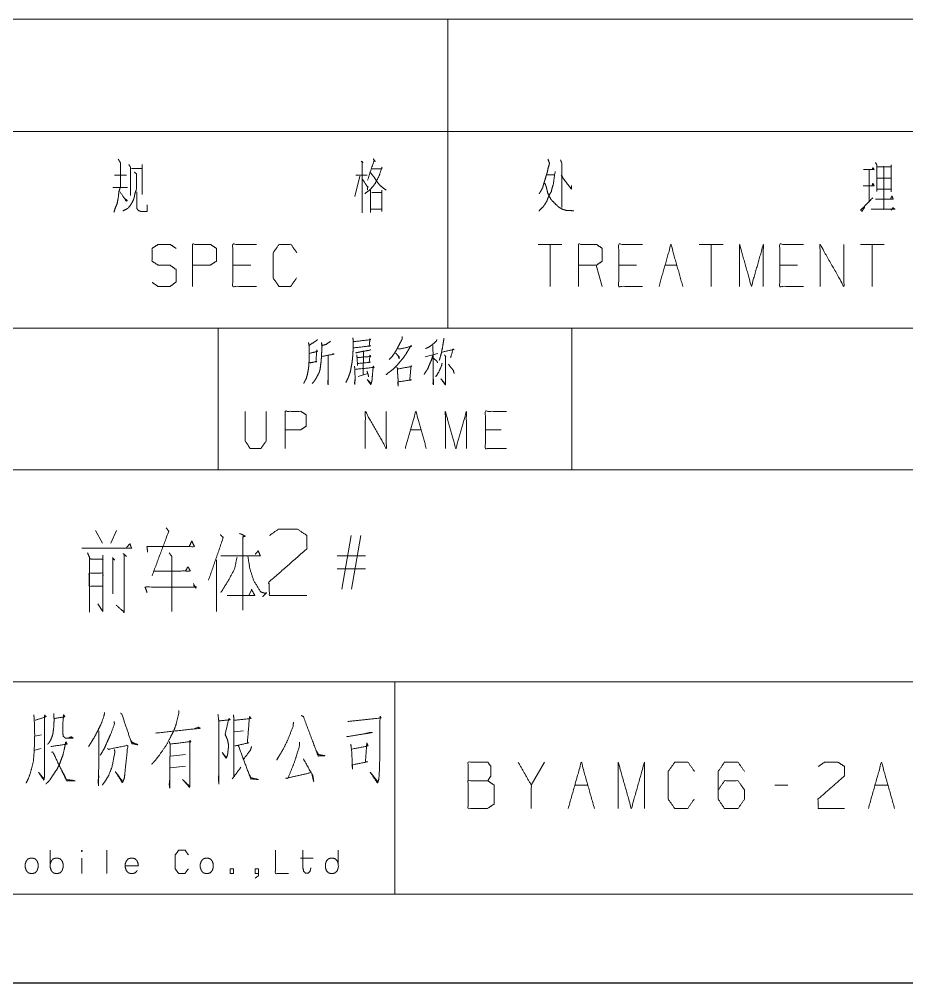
# Model space of a CAD drawing. Header units: millimetres. Extents: x 2210 to 79821, y -19430 to 2344.
# Drawn here: x 8349.3 to 8399.4, y 1492.8 to 1547.3 of the extents above; entities that cross this region are included whole.
import ezdxf

# ---------------------------------------------------------------- set-up
doc = ezdxf.new("R2010")
doc.units = ezdxf.units.MM
doc.layers.add('101', color=7, linetype='Continuous', true_color=0xffffff)

msp = doc.modelspace()

# ---------------------------------------------------------------- linework, layer by layer
msp.add_line((2209.782, 1492.822), (13049.157, 1492.822))
at = {"layer": '101', "color": 72, "linetype": 'Continuous', "lineweight": 18}
for p, q in [((8348.501, 1547.284), (8373.501, 1547.284)), ((8373.501, 1547.284), (8373.501, 1540.934)), ((8373.501, 1547.284), (8403.501, 1547.284)), ((8348.501, 1540.934), (8373.501, 1540.934)), ((8373.501, 1540.934), (8373.501, 1529.822)), ((8373.501, 1540.934), (8403.501, 1540.934)), ((8355.603, 1538.847), (8356.204, 1538.847)), ((8356.204, 1539.072), (8356.204, 1537.372)), ((8397.314, 1538.772), (8397.314, 1536.947)), ((8354.648, 1538.472), (8355.32, 1538.472)), ((8368.519, 1538.422), (8368.236, 1537.272)), ((8379.102, 1538.497), (8379.526, 1538.497)), ((8397.756, 1538.297), (8398.533, 1538.297)), ((8354.56, 1537.772), (8355.373, 1537.772)), ((8379.95, 1534.559), (8378.607, 1534.559)), ((8379.279, 1534.559), (8379.279, 1532.184)), ((8389.056, 1534.559), (8387.713, 1534.559)), ((8388.385, 1534.559), (8388.385, 1532.184)), ((8398.162, 1534.559), (8396.819, 1534.559)), ((8397.49, 1534.559), (8397.49, 1532.184)), ((8362.348, 1533.384), (8361.34, 1533.384)), ((8382.227, 1532.184), (8381.891, 1533.384)), ((8384.167, 1533.384), (8383.16, 1533.384)), ((8385.772, 1533.384), (8386.444, 1533.384)), ((8393.273, 1533.384), (8392.266, 1533.384)), ((8348.501, 1529.822), (8373.501, 1529.822)), ((8373.501, 1529.822), (8403.501, 1529.822)), ((8368.721, 1528.488), (8368.705, 1527.185)), ((8372.216, 1528.201), (8372.934, 1528.4)), ((8368.424, 1527.097), (8368.97, 1527.252)), ((8371.388, 1524.083), (8371.981, 1524.083)), ((8376.507, 1524.083), (8375.617, 1524.083)), ((8353.572, 1518.379), (8353.962, 1517.671)), ((8354.769, 1518.379), (8354.435, 1517.671)), ((8367.495, 1515.072), (8368.024, 1518.104)), ((8368.58, 1518.104), (8368.052, 1515.072)), ((8368.831, 1516.962), (8367.244, 1516.962)), ((8360.408, 1516.726), (8360.408, 1513.812)), ((8368.831, 1516.214), (8367.244, 1516.214)), ((8359.245, 1515.112), (8359.106, 1515.387)), ((8362.385, 1515.033), (8362.245, 1514.718)), ((8353.712, 1514.245), (8353.99, 1513.812)), ((8359.354, 1507.276), (8359.159, 1507.172)), ((8361.938, 1507.069), (8361.426, 1507)), ((8350.526, 1506.827), (8350.136, 1506.758)), ((8350.501, 1506.068), (8350.136, 1505.965)), ((8358.671, 1505.723), (8357.817, 1505.62)), ((8357.817, 1504.964), (8358.671, 1505.068)), ((8378.955, 1505.291), (8378.213, 1503.994)), ((8380.671, 1503.994), (8381.413, 1503.994)), ((8392.728, 1503.994), (8391.986, 1503.994)), ((8397.643, 1503.994), (8398.385, 1503.994)), ((8351.013, 1499.341), (8351.013, 1500.307)), ((8354.213, 1500.321), (8354.213, 1498.996)), ((8352.798, 1499.865), (8352.798, 1498.996)), ((8365.157, 1499.865), (8365.888, 1499.865))]:
    msp.add_line(p, q, dxfattribs=at)
at = {"layer": '101', "color": 133, "linetype": 'Continuous', "lineweight": 18}
for p, q in [((8270.501, 1529.822), (8450.501, 1529.822)), ((8360.501, 1529.822), (8360.501, 1521.822)), ((8380.501, 1529.822), (8380.501, 1521.822)), ((8270.501, 1521.822), (8450.501, 1521.822)), ((8320.501, 1509.822), (8429.501, 1509.822)), ((8370.501, 1509.822), (8370.501, 1497.822)), ((8060.501, 1497.822), (8450.501, 1497.822)), ((8270.501, 1497.822), (8450.501, 1497.822)), ((8035.501, 1492.822), (8455.501, 1492.822))]:
    msp.add_line(p, q, dxfattribs=at)
at = {"layer": '101', "color": 72, "linetype": 'Continuous', "lineweight": 18}
for points, knots in [([(8354.86, 1539.372), (8354.984, 1539.172), (8354.984, 1537.822), (8354.896, 1537.522), (8354.86, 1537.197), (8354.79, 1536.847), (8354.701, 1536.647), (8354.613, 1536.372)], [0, 0, 0.076125, 0.513098, 0.614331, 0.720148, 0.835726, 0.906504, 1, 1]), ([(8368.59, 1539.272), (8368.696, 1539.172), (8368.643, 1539.247), (8368.643, 1536.347), (8368.643, 1538.472), (8368.289, 1538.472), (8368.943, 1538.472)], [0, 0, 0.023247, 0.037896, 0.500409, 0.839319, 0.895699, 1, 1]), ([(8369.279, 1539.397), (8369.385, 1539.247), (8369.315, 1539.272), (8368.961, 1538.197)], [0, 0, 0.132126, 0.186059, 1, 1]), ([(8379.155, 1539.372), (8379.243, 1539.147), (8379.155, 1538.822), (8379.12, 1538.647), (8379.049, 1538.422), (8378.978, 1538.172), (8378.908, 1537.947), (8378.854, 1537.747), (8378.766, 1537.597), (8378.66, 1537.422)], [0, 0, 0.116541, 0.278918, 0.364993, 0.478696, 0.603951, 0.71766, 0.817412, 0.901346, 1, 1]), ([(8379.862, 1539.347), (8379.933, 1539.172), (8379.933, 1536.647)], [0, 0, 0.06955, 1, 1]), ([(8397.667, 1539.197), (8397.756, 1539.047), (8397.756, 1537.547), (8397.756, 1537.672), (8398.569, 1537.672), (8398.569, 1537.547), (8398.569, 1539.047), (8398.569, 1538.947), (8397.756, 1538.947), (8398.144, 1538.947), (8398.144, 1536.547), (8397.437, 1536.547), (8398.781, 1536.547), (8398.692, 1536.597), (8398.675, 1536.647), (8398.569, 1536.497)], [0, 0, 0.016856, 0.162098, 0.174201, 0.252928, 0.265031, 0.410272, 0.419955, 0.498682, 0.536334, 0.76872, 0.837175, 0.967244, 0.977077, 0.982211, 1, 1]), ([(8355.762, 1538.647), (8355.886, 1538.547), (8355.886, 1537.672), (8355.797, 1537.422), (8355.762, 1537.197), (8355.691, 1537.022), (8355.55, 1536.772), (8355.408, 1536.597), (8355.125, 1536.447)], [0, 0, 0.062435, 0.405831, 0.509895, 0.599279, 0.673351, 0.786072, 0.874364, 1, 1]), ([(8355.461, 1539.072), (8355.55, 1538.922), (8355.55, 1537.322)], [0, 0, 0.098129, 1, 1]), ([(8369.209, 1538.822), (8369.756, 1538.822), (8369.774, 1538.922), (8369.615, 1538.447), (8369.385, 1537.997), (8369.12, 1537.672), (8368.802, 1537.422)], [0, 0, 0.220966, 0.26192, 0.463932, 0.667691, 0.836831, 1, 1]), ([(8369.138, 1538.597), (8369.315, 1538.372), (8369.509, 1538.072), (8369.686, 1537.872), (8370.004, 1537.622)], [0, 0, 0.21756, 0.48939, 0.692342, 1, 1]), ([(8379.561, 1538.672), (8379.455, 1537.947), (8379.385, 1537.722), (8379.349, 1537.547), (8379.243, 1537.372), (8379.155, 1537.172), (8379.102, 1537.022), (8378.978, 1536.822), (8378.872, 1536.672), (8378.642, 1536.447)], [0, 0, 0.296653, 0.392139, 0.46442, 0.547269, 0.635793, 0.700209, 0.795421, 0.869798, 1, 1]), ([(8396.996, 1538.797), (8397.597, 1538.797), (8397.526, 1538.897), (8397.49, 1538.772)], [0, 0, 0.704243, 0.847777, 1, 1]), ([(8368.678, 1538.247), (8368.979, 1537.772), (8368.979, 1537.847), (8368.943, 1537.647)], [0, 0, 0.668993, 0.75826, 1, 1]), ([(8378.978, 1538.022), (8379.049, 1537.847), (8379.102, 1537.647), (8379.137, 1537.472), (8379.314, 1537.122), (8379.402, 1537.022), (8379.65, 1536.772), (8379.791, 1536.647), (8379.968, 1536.547), (8380.215, 1536.472), (8380.445, 1536.472), (8380.622, 1536.447)], [0, 0, 0.075192, 0.15762, 0.228747, 0.384949, 0.438119, 0.578251, 0.653441, 0.734337, 0.837345, 0.928883, 1, 1]), ([(8379.897, 1538.472), (8380.481, 1537.672), (8380.481, 1537.897)], [0, 0, 0.814824, 1, 1]), ([(8396.978, 1537.872), (8397.597, 1537.872), (8397.526, 1538.022), (8397.49, 1537.897)], [0, 0, 0.676561, 0.857934, 1, 1]), ([(8354.966, 1537.522), (8355.32, 1536.997), (8355.373, 1537.047), (8355.232, 1537.147)], [0, 0, 0.720064, 0.802978, 1, 1]), ([(8355.903, 1537.522), (8355.903, 1536.597), (8355.992, 1536.472), (8356.133, 1536.422), (8356.486, 1536.422), (8356.486, 1536.797)], [0, 0, 0.472764, 0.551003, 0.627661, 0.808338, 1, 1]), ([(8369.12, 1537.622), (8369.12, 1536.372), (8369.12, 1536.547), (8369.756, 1536.547), (8369.756, 1536.422), (8369.756, 1537.622), (8369.756, 1537.497), (8369.191, 1537.497)], [0, 0, 0.306605, 0.34953, 0.505604, 0.536265, 0.830605, 0.861265, 1, 1]), ([(8397.066, 1536.672), (8396.907, 1536.422), (8396.837, 1536.497), (8397.526, 1537.197)], [0, 0, 0.214427, 0.289033, 1, 1]), ([(8397.667, 1537.122), (8398.675, 1537.122), (8398.604, 1537.297), (8398.533, 1537.147)], [0, 0, 0.739673, 0.878255, 1, 1]), ([(8356.77, 1532.409), (8357.105, 1532.184), (8357.795, 1532.184), (8358.131, 1532.434), (8358.131, 1533.134), (8357.795, 1533.384), (8357.123, 1533.384), (8356.77, 1533.609), (8356.77, 1534.334), (8357.123, 1534.559), (8357.795, 1534.559), (8358.131, 1534.334)], [0, 0, 0.068037, 0.184055, 0.25452, 0.372335, 0.4428, 0.555844, 0.626371, 0.748393, 0.81892, 0.931964, 1, 1]), ([(8359.064, 1532.184), (8359.064, 1534.559), (8360.071, 1534.559), (8360.407, 1534.334), (8360.407, 1533.609), (8360.054, 1533.384), (8359.064, 1533.384)], [0, 0, 0.401147, 0.571311, 0.639588, 0.762044, 0.832821, 1, 1]), ([(8362.684, 1532.184), (8361.34, 1532.184), (8361.34, 1534.559), (8362.684, 1534.559)], [0, 0, 0.26539, 0.73461, 1, 1]), ([(8364.942, 1532.659), (8364.607, 1532.184), (8363.953, 1532.184), (8363.617, 1532.659), (8363.617, 1534.084), (8363.953, 1534.559), (8364.624, 1534.559), (8364.96, 1534.084)], [0, 0, 0.114568, 0.243366, 0.357936, 0.638584, 0.753154, 0.885433, 1, 1]), ([(8380.884, 1532.184), (8380.884, 1534.559), (8381.891, 1534.559), (8382.227, 1534.334), (8382.227, 1533.609), (8381.891, 1533.384), (8380.884, 1533.384)], [0, 0, 0.400951, 0.571036, 0.639278, 0.761673, 0.829915, 1, 1]), ([(8384.503, 1532.184), (8383.16, 1532.184), (8383.16, 1534.559), (8384.503, 1534.559)], [0, 0, 0.26539, 0.73461, 1, 1]), ([(8385.436, 1532.184), (8386.108, 1534.559), (8386.78, 1532.184)], [0, 0, 0.499999, 1, 1]), ([(8389.989, 1532.184), (8389.989, 1534.559), (8390.661, 1532.184), (8391.333, 1534.559), (8391.333, 1532.184)], [0, 0, 0.245192, 0.500001, 0.754808, 1, 1]), ([(8393.609, 1532.184), (8392.266, 1532.184), (8392.266, 1534.559), (8393.609, 1534.559)], [0, 0, 0.26539, 0.73461, 1, 1]), ([(8394.542, 1532.184), (8394.542, 1534.559), (8395.886, 1532.184), (8395.886, 1534.559)], [0, 0, 0.317574, 0.682426, 1, 1]), ([(8370.921, 1529.349), (8370.906, 1529.195), (8370.718, 1528.841), (8370.609, 1528.621), (8370.484, 1528.422), (8370.328, 1528.201), (8370.172, 1528.047)], [0, 0, 0.101774, 0.363754, 0.525154, 0.678922, 0.85608, 1, 1]), ([(8366.13, 1529.173), (8366.067, 1529.128), (8365.646, 1528.841), (8365.615, 1529.018), (8365.662, 1528.841), (8365.662, 1528.267), (8365.646, 1527.914), (8365.63, 1527.671), (8365.599, 1527.428), (8365.552, 1527.207), (8365.49, 1526.987), (8365.412, 1526.832), (8365.349, 1526.7)], [0, 0, 0.024363, 0.186803, 0.243942, 0.302154, 0.485024, 0.597668, 0.675195, 0.753199, 0.825098, 0.89819, 0.953346, 1, 1]), ([(8366.864, 1529.084), (8366.614, 1528.908), (8366.38, 1528.841), (8366.348, 1529.018), (8366.38, 1528.753), (8366.364, 1528.488), (8366.348, 1528.201), (8366.333, 1527.958), (8366.302, 1527.737), (8366.27, 1527.495), (8366.224, 1527.318), (8366.146, 1527.185), (8366.067, 1527.031), (8365.989, 1526.898), (8365.911, 1526.788), (8365.833, 1526.7)], [0, 0, 0.096319, 0.172937, 0.229415, 0.313416, 0.396985, 0.487495, 0.564125, 0.634336, 0.711437, 0.768975, 0.817388, 0.871906, 0.920319, 0.962889, 1, 1]), ([(8368.127, 1529.283), (8368.143, 1529.084), (8368.143, 1528.731), (8368.127, 1528.4), (8368.112, 1528.179), (8368.081, 1527.892), (8368.034, 1527.649), (8367.987, 1527.384), (8367.925, 1527.185), (8367.847, 1526.987), (8367.722, 1526.744)], [0, 0, 0.076503, 0.212087, 0.33934, 0.424292, 0.535105, 0.630037, 0.733301, 0.813245, 0.895183, 1, 1]), ([(8368.174, 1529.062), (8369.142, 1529.173), (8369.095, 1529.217), (8369.049, 1528.819), (8369.127, 1528.819), (8368.159, 1528.709)], [0, 0, 0.39108, 0.416924, 0.577585, 0.60892, 1, 1]), ([(8370.703, 1528.665), (8370.749, 1528.643), (8371.452, 1528.797), (8371.405, 1528.841), (8371.28, 1528.621), (8371.14, 1528.378), (8370.999, 1528.179), (8370.843, 1527.98), (8370.671, 1527.782), (8370.484, 1527.583), (8370.281, 1527.406), (8370.125, 1527.296), (8370, 1527.185)], [0, 0, 0.017093, 0.254607, 0.275864, 0.359629, 0.452278, 0.53264, 0.616084, 0.70281, 0.792986, 0.881828, 0.944963, 1, 1]), ([(8372.872, 1529.173), (8372.841, 1529.084), (8372.638, 1528.908), (8372.419, 1528.753), (8372.232, 1528.665)], [0, 0, 0.111856, 0.433088, 0.752703, 1, 1]), ([(8372.653, 1528.841), (8372.669, 1527.097), (8372.685, 1526.611), (8372.653, 1526.7), (8372.669, 1526.898)], [0, 0, 0.691283, 0.883884, 0.921006, 1, 1]), ([(8373.278, 1529.261), (8373.262, 1529.151), (8373.184, 1528.687), (8373.122, 1528.378), (8373.012, 1528.002)], [0, 0, 0.086565, 0.451629, 0.696477, 1, 1]), ([(8365.693, 1527.848), (8365.724, 1527.87), (8366.083, 1527.936), (8366.036, 1527.914), (8366.083, 1528.599), (8366.114, 1528.51), (8365.677, 1528.4)], [0, 0, 0.022681, 0.239273, 0.269981, 0.676983, 0.732557, 1, 1]), ([(8366.364, 1528.223), (8367.067, 1528.356), (8367.02, 1528.378), (8366.942, 1528.334)], [0, 0, 0.834819, 0.895271, 1, 1]), ([(8366.723, 1528.267), (8366.723, 1526.633), (8366.707, 1526.744), (8366.723, 1526.92)], [0, 0, 0.849783, 0.907772, 1, 1]), ([(8369.127, 1528.621), (8369.08, 1528.576), (8368.689, 1528.51), (8368.471, 1528.466), (8368.268, 1528.422)], [0, 0, 0.07226, 0.516589, 0.766867, 1, 1]), ([(8368.346, 1528.311), (8368.362, 1528.157), (8368.393, 1527.715), (8368.377, 1527.826), (8369.111, 1527.892), (8369.049, 1527.892), (8369.095, 1528.289), (8369.127, 1528.223), (8368.362, 1528.157)], [0, 0, 0.056492, 0.217482, 0.258029, 0.525926, 0.548635, 0.694164, 0.720796, 1, 1]), ([(8370.531, 1528.422), (8370.562, 1528.4), (8370.734, 1528.201), (8370.749, 1528.091), (8370.687, 1528.245)], [0, 0, 0.066028, 0.519581, 0.712132, 1, 1]), ([(8372.653, 1528.289), (8372.56, 1528.002), (8372.45, 1527.759), (8372.357, 1527.517), (8372.263, 1527.384), (8372.154, 1527.207)], [0, 0, 0.251918, 0.474135, 0.691326, 0.826694, 1, 1]), ([(8373.309, 1528.311), (8373.387, 1528.201), (8373.356, 1528.223), (8373.371, 1527.053), (8373.371, 1526.766), (8373.356, 1526.611), (8373.106, 1526.965), (8373.356, 1526.655)], [0, 0, 0.051678, 0.066298, 0.513635, 0.623349, 0.682727, 0.848098, 1, 1]), ([(8373.153, 1528.466), (8373.855, 1528.621), (8373.793, 1528.643), (8373.652, 1528.157)], [0, 0, 0.557066, 0.608364, 1, 1]), ([(8370.609, 1527.627), (8370.64, 1527.561), (8370.671, 1527.009), (8370.687, 1526.943), (8370.687, 1526.545), (8370.671, 1526.722), (8370.671, 1526.788), (8371.436, 1526.898), (8371.343, 1526.898), (8371.421, 1527.715), (8371.452, 1527.671), (8371.405, 1527.649), (8370.656, 1527.517)], [0, 0, 0.018828, 0.160986, 0.178485, 0.280676, 0.326272, 0.343303, 0.542024, 0.566111, 0.777126, 0.791033, 0.804348, 1, 1]), ([(8372.669, 1528.135), (8372.872, 1527.958), (8372.919, 1527.87)], [0, 0, 0.729109, 1, 1]), ([(8373.169, 1527.848), (8373.153, 1527.737), (8372.981, 1527.34), (8372.81, 1527.075)], [0, 0, 0.129619, 0.632946, 1, 1]), ([(8373.528, 1527.782), (8373.809, 1527.428), (8373.855, 1527.252)], [0, 0, 0.711821, 1, 1]), ([(8368.221, 1527.671), (8368.237, 1527.472), (8368.252, 1526.965), (8368.237, 1526.633), (8368.221, 1526.722), (8368.252, 1526.943)], [0, 0, 0.147471, 0.523364, 0.768667, 0.835021, 1, 1]), ([(8368.252, 1527.495), (8369.314, 1527.605), (8369.283, 1527.671), (8369.267, 1527.561), (8369.22, 1527.053), (8369.205, 1526.854), (8369.142, 1526.633), (8368.939, 1526.92), (8369.158, 1526.7)], [0, 0, 0.374083, 0.399749, 0.43883, 0.61759, 0.687458, 0.767887, 0.891105, 1, 1]), ([(8368.924, 1527.384), (8368.986, 1527.207), (8369.017, 1527.075)], [0, 0, 0.579215, 1, 1]), ([(8362.04, 1525.121), (8362.04, 1523.443), (8362.321, 1523.023), (8362.914, 1523.023), (8363.226, 1523.443), (8363.226, 1525.121)], [0, 0, 0.337151, 0.438599, 0.557782, 0.662849, 1, 1]), ([(8364.303, 1523.023), (8364.303, 1525.121), (8365.192, 1525.121), (8365.489, 1524.922), (8365.489, 1524.282), (8365.177, 1524.083), (8364.303, 1524.083)], [0, 0, 0.401145, 0.571312, 0.639588, 0.762043, 0.832818, 1, 1]), ([(8368.829, 1523.023), (8368.829, 1525.121), (8370.015, 1523.023), (8370.015, 1525.121)], [0, 0, 0.317574, 0.682426, 1, 1]), ([(8373.354, 1523.023), (8373.354, 1525.121), (8373.948, 1523.023), (8374.541, 1525.121), (8374.541, 1523.023)], [0, 0, 0.245192, 0.5, 0.754808, 1, 1]), ([(8376.804, 1523.023), (8375.617, 1523.023), (8375.617, 1525.121), (8376.804, 1525.121)], [0, 0, 0.265389, 0.734611, 1, 1]), ([(8357.575, 1518.537), (8357.714, 1518.34), (8356.768, 1515.82)], [0, 0, 0.082206, 1, 1]), ([(8363.409, 1518.104), (8363.91, 1518.458), (8364.995, 1518.458), (8365.524, 1518.104), (8365.524, 1517.356), (8363.381, 1515.466), (8363.409, 1514.718), (8365.524, 1514.718)], [0, 0, 0.069691, 0.192977, 0.265273, 0.350227, 0.674741, 0.759753, 1, 1]), ([(8360.631, 1518.143), (8360.798, 1517.986), (8359.963, 1515.584)], [0, 0, 0.082802, 1, 1]), ([(8361.717, 1518.222), (8362.051, 1518.064), (8361.911, 1518.025), (8361.911, 1513.891)], [0, 0, 0.079453, 0.110572, 1, 1]), ([(8352.793, 1517.395), (8355.604, 1517.395), (8355.521, 1517.631), (8355.326, 1517.434)], [0, 0, 0.842004, 0.917045, 1, 1]), ([(8356.517, 1517.159), (8356.489, 1517.474), (8359.161, 1517.474), (8359.022, 1517.789), (8358.883, 1517.513)], [0, 0, 0.086832, 0.820652, 0.915214, 1, 1]), ([(8353.127, 1517.119), (8353.238, 1516.844), (8353.238, 1513.773), (8353.238, 1516.765), (8353.99, 1516.765), (8353.99, 1516.962), (8353.99, 1513.812), (8353.99, 1515.978), (8353.211, 1515.978), (8353.211, 1515.23), (8353.962, 1515.23)], [0, 0, 0.019945, 0.226009, 0.426789, 0.47722, 0.490429, 0.701777, 0.847078, 0.899376, 0.949571, 1, 1]), ([(8354.519, 1516.844), (8354.658, 1516.726), (8354.547, 1516.765), (8354.547, 1514.797)], [0, 0, 0.080444, 0.132485, 1, 1]), ([(8355.131, 1517.08), (8355.326, 1516.923), (8355.187, 1517.041), (8355.187, 1513.773), (8354.741, 1514.167)], [0, 0, 0.058327, 0.100825, 0.861608, 1, 1]), ([(8357.742, 1517.119), (8357.881, 1516.923), (8357.881, 1513.812)], [0, 0, 0.071936, 1, 1]), ([(8360.659, 1516.962), (8362.886, 1516.962), (8362.774, 1517.238), (8362.607, 1517.041)], [0, 0, 0.800377, 0.90721, 1, 1]), ([(8361.577, 1516.883), (8361.438, 1516.214), (8361.076, 1515.545), (8360.659, 1514.875)], [0, 0, 0.306098, 0.646781, 1, 1]), ([(8362.19, 1516.923), (8362.301, 1516.214), (8362.524, 1515.545), (8362.913, 1514.915), (8363.164, 1514.836), (8363.248, 1514.875), (8363.025, 1514.639)], [0, 0, 0.252325, 0.500432, 0.760973, 0.853337, 0.885811, 1, 1]), ([(8356.879, 1516.096), (8358.939, 1516.096), (8358.8, 1516.332), (8358.66, 1516.096)], [0, 0, 0.789756, 0.894878, 1, 1]), ([(8356.489, 1514.875), (8356.378, 1515.19), (8359.273, 1515.19), (8359.106, 1515.269)], [0, 0, 0.097863, 0.945906, 1, 1]), ([(8361.021, 1514.718), (8362.579, 1514.718), (8362.385, 1515.072)], [0, 0, 0.794018, 1, 1]), ([(8354.086, 1508.104), (8354.062, 1507.931), (8353.891, 1507.448), (8353.72, 1507.103), (8353.501, 1506.689), (8353.33, 1506.413), (8353.184, 1506.172)], [0, 0, 0.081145, 0.319756, 0.499049, 0.717311, 0.868474, 1, 1]), ([(8354.989, 1508.069), (8355.062, 1508), (8355.623, 1506.344), (8355.964, 1506.275), (8355.647, 1506.413), (8355.55, 1506.551)], [0, 0, 0.037082, 0.681737, 0.810185, 0.937687, 1, 1]), ([(8358.28, 1508.207), (8358.28, 1508.035), (8358.134, 1507.448), (8357.988, 1507.034), (8357.841, 1506.758), (8357.573, 1506.241), (8357.183, 1505.689), (8356.915, 1505.344), (8356.744, 1505.171)], [0, 0, 0.049752, 0.224095, 0.350741, 0.440842, 0.608969, 0.803946, 0.929998, 1, 1]), ([(8350.087, 1507.966), (8350.111, 1507.69), (8350.135, 1506.827), (8350.111, 1505.999), (8350.062, 1505.344), (8349.916, 1504.757), (8349.77, 1504.343), (8349.648, 1504.102)], [0, 0, 0.070329, 0.28934, 0.499598, 0.66644, 0.819873, 0.931329, 1, 1]), ([(8350.16, 1507.655), (8350.794, 1507.862), (8350.696, 1507.931), (8350.696, 1504.585), (8350.672, 1504.343), (8350.648, 1504.274), (8350.355, 1504.723), (8350.648, 1504.343)], [0, 0, 0.122094, 0.143965, 0.756447, 0.800872, 0.814266, 0.912285, 1, 1]), ([(8351.209, 1508.035), (8351.233, 1507.69), (8351.209, 1507.241), (8351.16, 1506.862), (8351.062, 1506.586), (8350.94, 1506.379), (8350.867, 1506.31)], [0, 0, 0.190955, 0.438946, 0.650198, 0.811822, 0.94447, 1, 1]), ([(8351.257, 1507.759), (8351.843, 1507.862), (8351.77, 1507.966), (8351.721, 1507.448), (8351.721, 1507), (8351.745, 1506.758), (8351.867, 1506.655), (8352.306, 1506.655), (8352.209, 1506.724), (8352.038, 1506.655)], [0, 0, 0.209703, 0.254415, 0.437769, 0.595975, 0.681595, 0.738019, 0.892888, 0.935041, 1, 1]), ([(8354.623, 1507.586), (8354.647, 1507.448), (8354.427, 1506.862), (8354.33, 1506.655), (8354.184, 1506.31), (8354.037, 1505.999), (8353.842, 1505.689)], [0, 0, 0.067376, 0.36846, 0.478481, 0.658656, 0.823687, 1, 1]), ([(8360.499, 1508), (8360.548, 1507.586), (8360.548, 1504.067), (8360.524, 1504.343), (8360.548, 1504.654)], [0, 0, 0.092137, 0.86992, 0.931161, 1, 1]), ([(8360.572, 1507.621), (8361.182, 1507.69), (8361.109, 1507.759), (8360.914, 1506.896), (8360.914, 1506.827), (8360.963, 1506.724), (8361.036, 1506.551), (8361.085, 1506.31), (8361.085, 1506.103), (8361.06, 1505.861), (8361.036, 1505.689), (8360.963, 1505.516), (8360.743, 1505.827), (8360.963, 1505.551)], [0, 0, 0.163216, 0.189965, 0.42515, 0.443501, 0.473931, 0.523766, 0.589292, 0.644345, 0.7089, 0.755234, 0.805069, 0.906205, 1, 1]), ([(8361.377, 1507.966), (8361.402, 1507.655), (8361.402, 1504.481), (8361.304, 1504.343), (8361.792, 1504.999)], [0, 0, 0.069653, 0.779472, 0.817267, 1, 1]), ([(8361.426, 1507.655), (8362.377, 1507.759), (8362.28, 1507.862), (8362.158, 1506.379), (8362.231, 1506.379), (8361.45, 1506.206)], [0, 0, 0.276542, 0.317649, 0.747834, 0.768982, 1, 1]), ([(8364.767, 1507.552), (8364.742, 1507.31), (8364.474, 1506.62), (8364.23, 1506.103), (8363.986, 1505.689), (8363.816, 1505.413)], [0, 0, 0.102841, 0.416511, 0.658903, 0.86249, 1, 1]), ([(8365.206, 1507.931), (8365.328, 1507.862), (8366.157, 1505.654), (8366.547, 1505.654), (8366.182, 1505.723), (8366.035, 1505.965)], [0, 0, 0.039541, 0.705114, 0.815247, 0.920312, 1, 1]), ([(8367.839, 1507.586), (8369.717, 1507.793), (8369.669, 1507.897), (8369.644, 1507.379), (8369.644, 1505.447), (8369.62, 1504.688), (8369.595, 1504.343), (8369.547, 1504.171), (8369.522, 1504.102), (8369.108, 1504.723), (8369.522, 1504.205)], [0, 0, 0.261649, 0.277493, 0.349233, 0.616764, 0.72192, 0.769813, 0.794637, 0.804771, 0.908172, 1, 1]), ([(8353.769, 1507.069), (8353.745, 1503.964), (8353.72, 1504.24), (8353.769, 1504.516)], [0, 0, 0.847819, 0.923473, 1, 1]), ([(8356.963, 1506.931), (8359.5, 1507.207), (8359.354, 1507.276)], [0, 0, 0.940373, 1, 1]), ([(8351.038, 1506.172), (8351.965, 1506.31), (8351.892, 1506.448), (8351.819, 1506.068), (8351.721, 1505.654), (8351.623, 1505.413), (8351.526, 1505.137), (8351.379, 1504.861), (8351.184, 1504.585), (8351.038, 1504.343), (8350.892, 1504.171), (8350.77, 1504.067)], [0, 0, 0.248088, 0.28944, 0.391759, 0.504363, 0.573317, 0.650816, 0.73352, 0.823008, 0.897766, 0.957654, 1, 1]), ([(8357.744, 1506.448), (8357.793, 1506.31), (8357.768, 1504.033), (8357.768, 1503.826), (8357.744, 1504.033), (8357.768, 1504.274)], [0, 0, 0.047497, 0.786427, 0.853598, 0.921235, 1, 1]), ([(8357.793, 1506.31), (8358.915, 1506.448), (8358.915, 1506.517), (8358.963, 1506.448), (8358.915, 1506.413), (8358.915, 1503.998), (8358.89, 1503.86), (8358.5, 1504.309), (8358.89, 1503.929)], [0, 0, 0.224398, 0.238094, 0.254868, 0.266729, 0.746112, 0.77393, 0.891944, 1, 1]), ([(8367.766, 1506.724), (8369.23, 1506.965), (8369.083, 1506.965), (8368.815, 1506.896)], [0, 0, 0.777945, 0.854701, 1, 1]), ([(8351.087, 1505.861), (8351.16, 1505.861), (8351.94, 1504.24), (8352.428, 1504.24), (8351.94, 1504.309), (8351.648, 1504.861)], [0, 0, 0.021039, 0.538448, 0.678706, 0.82036, 1, 1]), ([(8354.647, 1505.999), (8354.671, 1505.861), (8354.501, 1504.999), (8354.306, 1504.516), (8354.135, 1504.24), (8353.964, 1503.998)], [0, 0, 0.064861, 0.471802, 0.712904, 0.863112, 1, 1]), ([(8354.257, 1506.068), (8354.33, 1505.999), (8354.379, 1506.034), (8355.403, 1506.241), (8355.257, 1504.895), (8355.208, 1504.412), (8355.135, 1504.205), (8355.086, 1504.136), (8354.696, 1504.757), (8355.11, 1504.205)], [0, 0, 0.021075, 0.033595, 0.252602, 0.536206, 0.63793, 0.683936, 0.701643, 0.855333, 1, 1]), ([(8361.646, 1506.241), (8362.353, 1504.343), (8362.792, 1504.309), (8362.353, 1504.412), (8362.255, 1504.619)], [0, 0, 0.643821, 0.783835, 0.927246, 1, 1]), ([(8362.402, 1506.172), (8362.329, 1505.965), (8361.914, 1505.413)], [0, 0, 0.241282, 1, 1]), ([(8365.108, 1506.413), (8365.108, 1506.206), (8364.889, 1505.516), (8364.913, 1505.551), (8364.694, 1504.964), (8364.45, 1504.378), (8364.352, 1504.378), (8365.718, 1504.688)], [0, 0, 0.05545, 0.249412, 0.26073, 0.428483, 0.598637, 0.624772, 1, 1]), ([(8368.01, 1506.31), (8368.059, 1505.896), (8368.108, 1504.895), (8368.083, 1505.137), (8368.961, 1505.309), (8368.839, 1505.309), (8368.912, 1506.379), (8368.986, 1506.206), (8368.083, 1506.034)], [0, 0, 0.08584, 0.292105, 0.342087, 0.526357, 0.55147, 0.772215, 0.810799, 1, 1]), ([(8365.328, 1505.482), (8365.864, 1504.516), (8365.913, 1504.205), (8365.816, 1504.585)], [0, 0, 0.610117, 0.783655, 1, 1]), ([(8374.643, 1504.242), (8374.643, 1505.291), (8375.755, 1505.291), (8375.931, 1505.043), (8375.931, 1504.518), (8375.755, 1504.242), (8374.643, 1504.242), (8374.643, 1502.669), (8375.736, 1502.669), (8376.107, 1502.918), (8376.107, 1503.994), (8375.755, 1504.242)], [0, 0, 0.115917, 0.238847, 0.272469, 0.330428, 0.366584, 0.489513, 0.663389, 0.784162, 0.833485, 0.952453, 1, 1]), ([(8378.213, 1502.669), (8378.213, 1503.994), (8377.472, 1505.291)], [0, 0, 0.469959, 1, 1]), ([(8383.129, 1502.669), (8383.129, 1505.291), (8383.871, 1502.669), (8384.612, 1505.291), (8384.612, 1502.669)], [0, 0, 0.245192, 0.5, 0.754808, 1, 1]), ([(8387.421, 1503.194), (8387.051, 1502.669), (8386.329, 1502.669), (8385.958, 1503.194), (8385.958, 1504.767), (8386.329, 1505.291), (8387.07, 1505.291), (8387.441, 1504.767)], [0, 0, 0.114569, 0.243366, 0.357935, 0.638584, 0.753153, 0.885431, 1, 1]), ([(8388.787, 1503.718), (8389.138, 1504.242), (8389.899, 1504.242), (8390.27, 1503.718), (8390.27, 1503.194), (8389.899, 1502.669), (8389.138, 1502.669), (8388.787, 1503.194), (8388.787, 1504.767), (8389.138, 1505.291), (8389.899, 1505.291), (8390.27, 1504.767)], [0, 0, 0.076963, 0.169761, 0.248073, 0.312018, 0.390331, 0.483128, 0.560091, 0.751927, 0.82889, 0.921688, 1, 1]), ([(8394.444, 1505.043), (8394.795, 1505.291), (8395.556, 1505.291), (8395.927, 1505.043), (8395.927, 1504.518), (8394.424, 1503.194), (8394.444, 1502.669), (8395.927, 1502.669)], [0, 0, 0.069692, 0.192977, 0.265273, 0.350227, 0.674741, 0.759753, 1, 1]), ([(8352.798, 1500.224), (8352.818, 1500.279), (8352.798, 1500.321), (8352.779, 1500.279), (8352.798, 1500.224)], [0, 0, 0.280627, 0.5, 0.719373, 1, 1]), ([(8358.817, 1499.258), (8358.631, 1498.996), (8358.27, 1498.996), (8358.085, 1499.258), (8358.085, 1500.045), (8358.27, 1500.307), (8358.641, 1500.307), (8358.826, 1500.045)], [0, 0, 0.114567, 0.24337, 0.357937, 0.638582, 0.753149, 0.885433, 1, 1]), ([(8363.742, 1500.307), (8363.742, 1498.996), (8364.484, 1498.996)], [0, 0, 0.638728, 1, 1]), ([(8365.752, 1499.313), (8365.703, 1499.12), (8365.596, 1499.01), (8365.459, 1499.01), (8365.342, 1499.12), (8365.303, 1499.313), (8365.303, 1500.321)], [0, 0, 0.107406, 0.190396, 0.26402, 0.350759, 0.456999, 1, 1]), ([(8367.303, 1500.307), (8367.303, 1499.341), (8367.244, 1499.161), (8367.137, 1499.037), (8367, 1498.996), (8366.874, 1498.996), (8366.737, 1499.037), (8366.63, 1499.161), (8366.571, 1499.341), (8366.571, 1499.534), (8366.63, 1499.7), (8366.737, 1499.824), (8366.874, 1499.865), (8367, 1499.865), (8367.137, 1499.824), (8367.244, 1499.7), (8367.303, 1499.534)], [0, 0, 0.286727, 0.342739, 0.39146, 0.433824, 0.471471, 0.513835, 0.562557, 0.618569, 0.675914, 0.728048, 0.77677, 0.819134, 0.856781, 0.899145, 0.947866, 1, 1]), ([(8349.657, 1499.161), (8349.765, 1499.037), (8349.901, 1498.996), (8350.028, 1498.996), (8350.165, 1499.037), (8350.272, 1499.161), (8350.331, 1499.341), (8350.331, 1499.534), (8350.272, 1499.7), (8350.165, 1499.824), (8350.028, 1499.865), (8349.901, 1499.865), (8349.765, 1499.824), (8349.657, 1499.7), (8349.599, 1499.534), (8349.599, 1499.341), (8349.657, 1499.161)], [0, 0, 0.063224, 0.118198, 0.167051, 0.222025, 0.285248, 0.357933, 0.432348, 0.5, 0.563224, 0.618198, 0.667051, 0.722025, 0.785248, 0.8529, 0.927315, 1, 1]), ([(8351.013, 1499.341), (8351.072, 1499.161), (8351.179, 1499.037), (8351.316, 1498.996), (8351.443, 1498.996), (8351.579, 1499.037), (8351.686, 1499.161), (8351.745, 1499.341), (8351.745, 1499.534), (8351.686, 1499.7), (8351.579, 1499.824), (8351.443, 1499.865), (8351.316, 1499.865), (8351.179, 1499.824), (8351.072, 1499.7), (8351.013, 1499.534)], [0, 0, 0.078529, 0.146835, 0.206229, 0.25901, 0.318404, 0.38671, 0.465239, 0.545636, 0.618727, 0.687034, 0.746428, 0.799208, 0.858602, 0.926909, 1, 1]), ([(8355.929, 1499.161), (8355.822, 1499.037), (8355.686, 1498.996), (8355.559, 1498.996), (8355.422, 1499.037), (8355.315, 1499.161), (8355.256, 1499.341), (8355.256, 1499.534), (8355.315, 1499.7), (8355.422, 1499.824), (8355.559, 1499.865), (8355.686, 1499.865), (8355.822, 1499.824), (8355.929, 1499.7), (8355.988, 1499.534), (8355.988, 1499.437), (8355.256, 1499.437)], [0, 0, 0.053947, 0.100856, 0.142541, 0.189449, 0.243396, 0.305417, 0.368913, 0.426639, 0.480586, 0.527495, 0.56918, 0.616088, 0.670035, 0.727761, 0.759509, 1, 1]), ([(8359.558, 1499.161), (8359.665, 1499.037), (8359.802, 1498.996), (8359.929, 1498.996), (8360.065, 1499.037), (8360.173, 1499.161), (8360.231, 1499.341), (8360.231, 1499.534), (8360.173, 1499.7), (8360.065, 1499.824), (8359.929, 1499.865), (8359.802, 1499.865), (8359.665, 1499.824), (8359.558, 1499.7), (8359.499, 1499.534), (8359.499, 1499.341), (8359.558, 1499.161)], [0, 0, 0.063224, 0.118198, 0.167051, 0.222025, 0.285248, 0.357933, 0.432348, 0.5, 0.563224, 0.618198, 0.667051, 0.722025, 0.785248, 0.8529, 0.927315, 1, 1]), ([(8361.187, 1498.996), (8361.372, 1498.996), (8361.372, 1499.258), (8361.187, 1499.258), (8361.187, 1498.996)], [0, 0, 0.207087, 0.5, 0.707087, 1, 1]), ([(8362.787, 1498.996), (8362.601, 1498.996), (8362.601, 1499.258), (8362.787, 1499.258), (8362.787, 1498.872), (8362.601, 1498.734)], [0, 0, 0.148246, 0.357931, 0.506176, 0.815186, 1, 1])]:
    msp.add_open_spline(points, degree=1, knots=knots, dxfattribs=at)
for points in [[(8371.092, 1523.023), (8371.685, 1525.121), (8372.278, 1523.023)], [(8380.3, 1502.669), (8381.042, 1505.291), (8381.783, 1502.669)], [(8397.273, 1502.669), (8398.014, 1505.291), (8398.756, 1502.669)]]:
    msp.add_open_spline(points, degree=1, dxfattribs=at)

doc.saveas('drawing.dxf')
